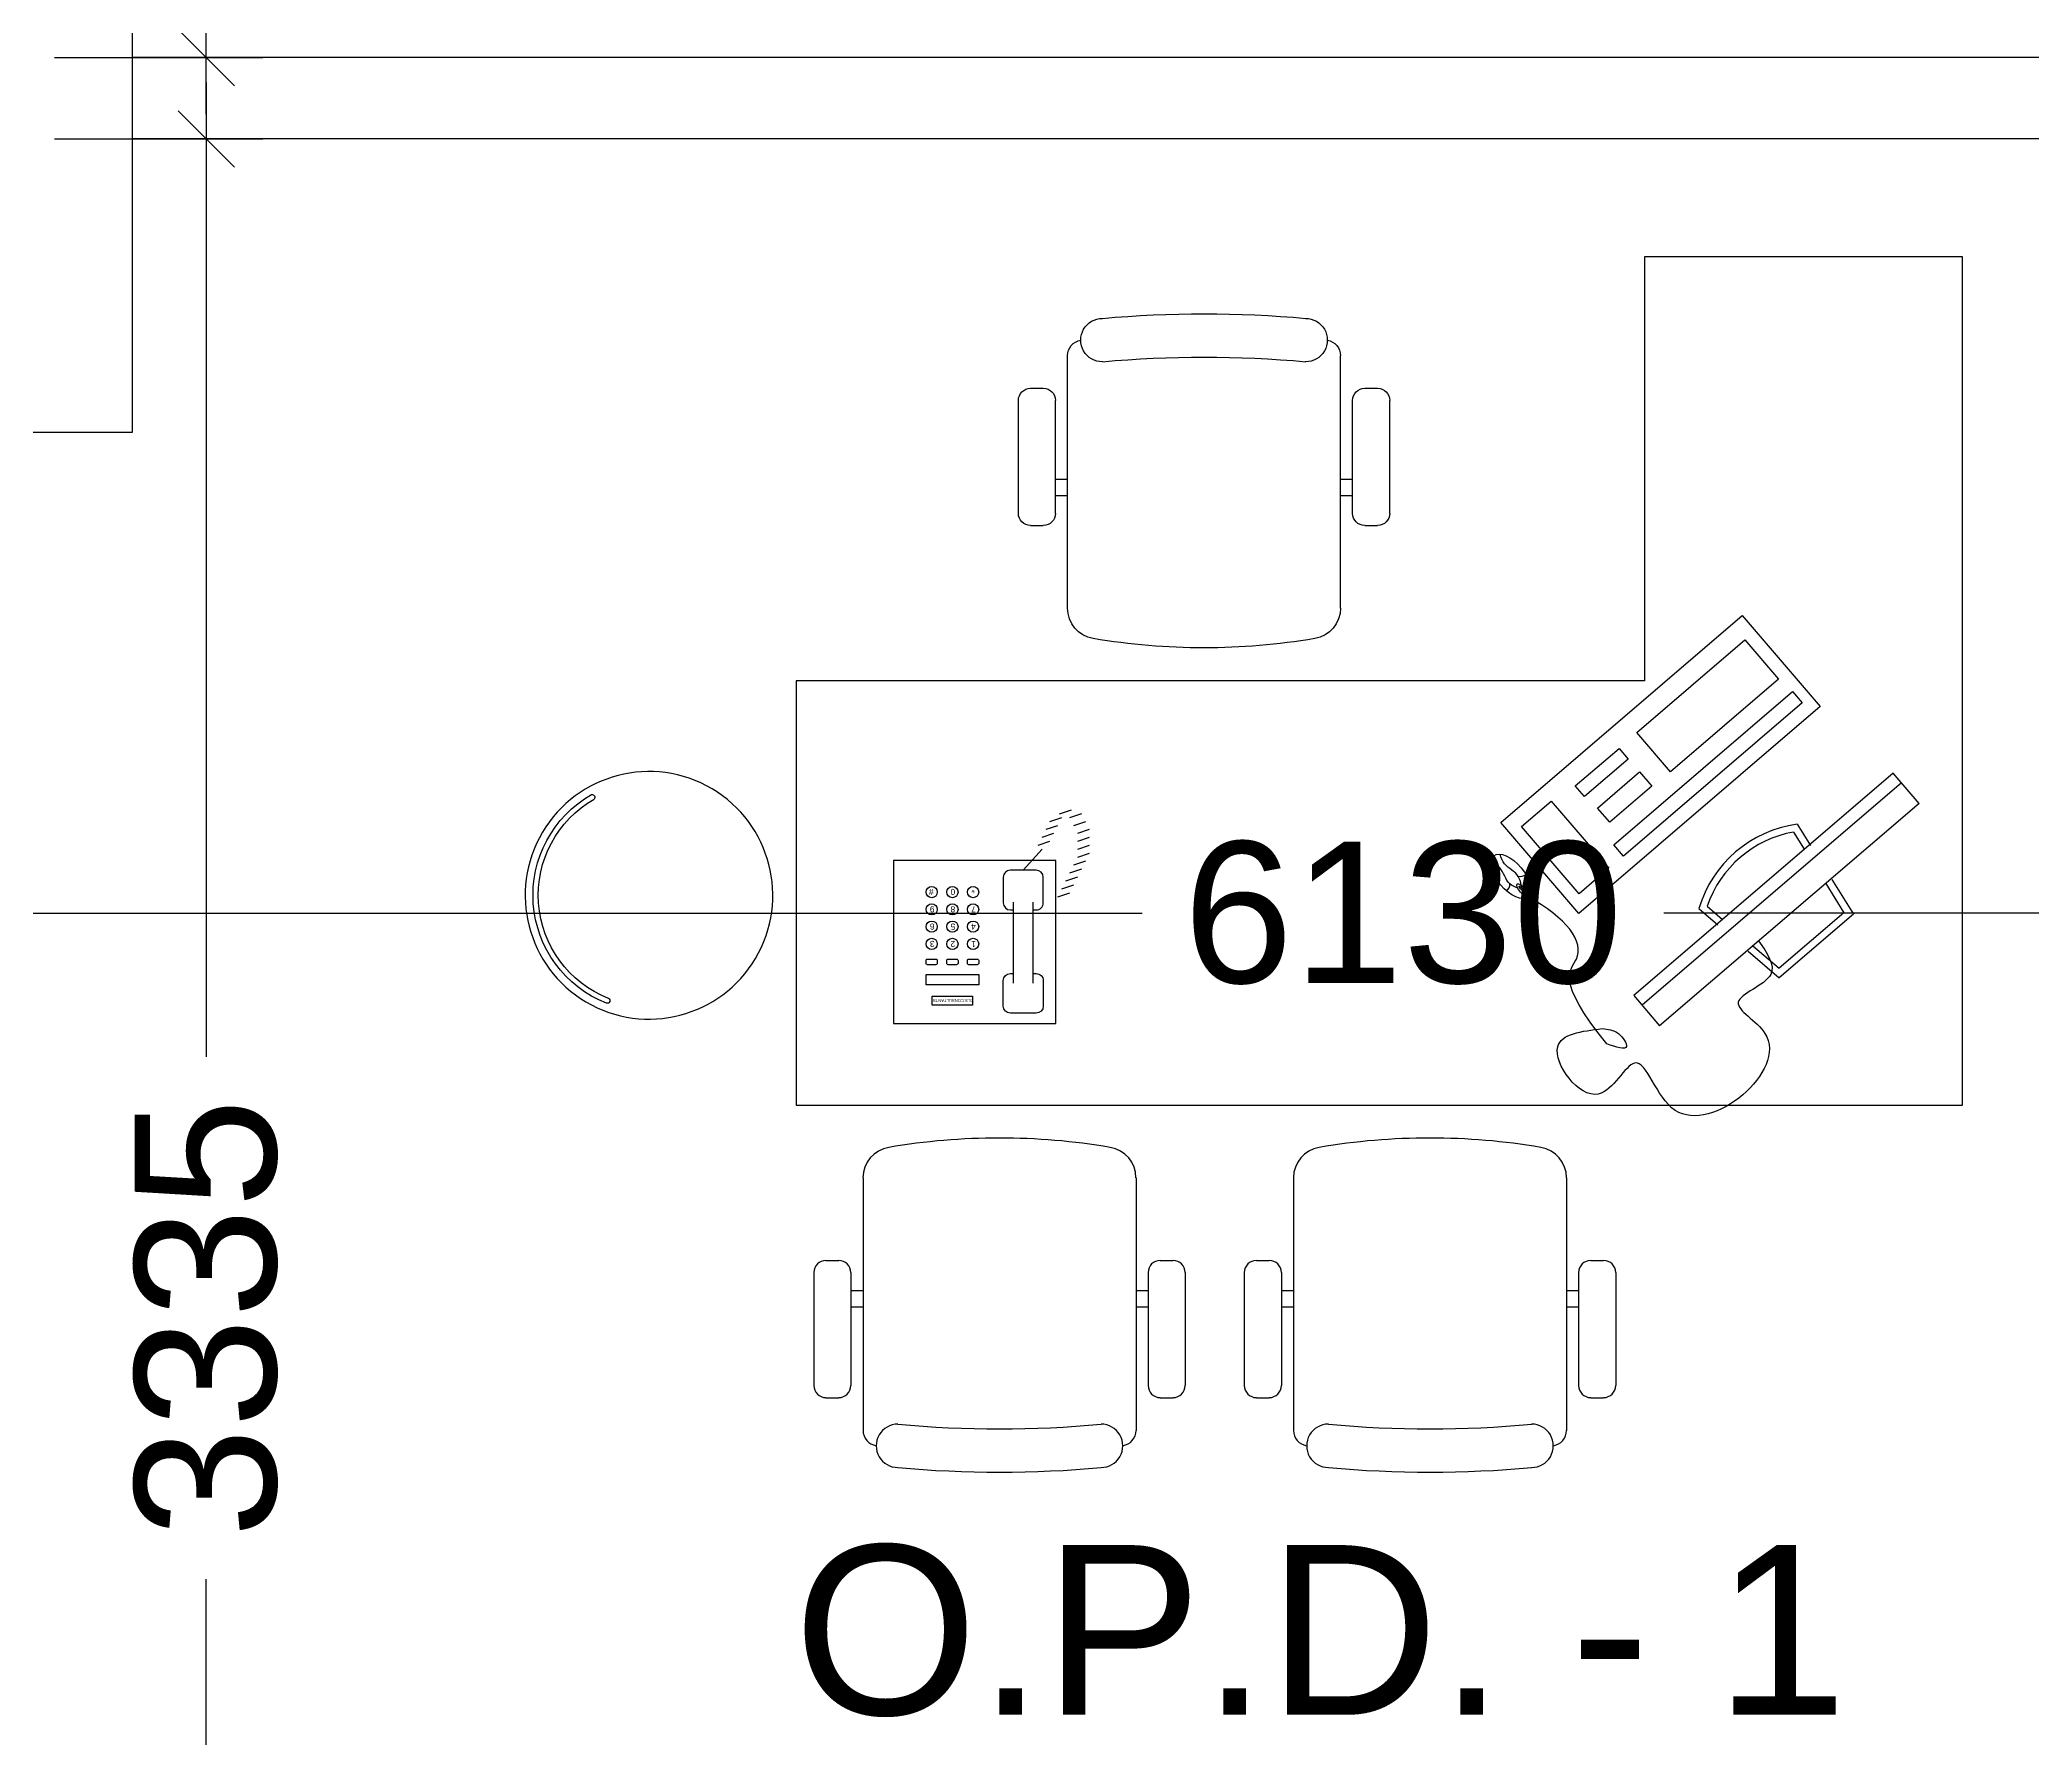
# Model space of a CAD drawing. Extents: x 6345096 to 6738923, y -6490958 to -6305885.
# Drawn here: x 6641668 to 6644486, y -6387867 to -6385465 of the extents above; entities that cross this region are included whole.
import ezdxf
from ezdxf.enums import TextEntityAlignment as Align

# ---------------------------------------------------------------- set-up
doc = ezdxf.new("R2010")
doc.units = 0
doc.header["$LTSCALE"] = 600
doc.header["$MEASUREMENT"] = 0
doc.header["$PDMODE"] = 35
doc.layers.get('0').update_dxf_attribs({"linetype": 'CONTINUOUS'})
doc.layers.get('Defpoints').update_dxf_attribs({"linetype": 'CONTINUOUS'})
for name, color, linetype in [('furniture', 33, 'CONTINUOUS'), ('LA-column', 3, 'CONTINUOUS'), ('TEXT', 6, 'CONTINUOUS'), ('Walls', 7, 'CONTINUOUS'), ('Working Dim', 5, 'CONTINUOUS')]:
    doc.layers.add(name, color=color, linetype=linetype)
doc.styles.add('ari', font='arial.ttf')
doc.styles.add('ARIAL', font='arial.ttf')
doc.dimstyles.new('int. dim', dxfattribs={"dimtxt": 200, "dimasz": 80, "dimexe": 80, "dimexo": 0, "dimgap": 70, "dimtad": 0, "dimdec": 0, "dimzin": 12, "dimdsep": 46, "dimtxsty": 'ari', "dimblk": 'OBLIQUE', "dimcen": 2, "dimdle": 80, "dimclrd": 256, "dimclre": 256, "dimclrt": 6, "dimadec": 0, "dimazin": 0, "dimtfac": 1, "dimtdec": 0, "dimtix": 1, "dimtmove": 2, "dimatfit": 3, "dimfxl": 1, "dimtolj": 1, "dimtzin": 0, "dimlwd": -1, "dimlwe": -1, "dimarcsym": 0})

# ---------------------------------------------------------------- blocks, each defined once
blk = doc.blocks.new('_Oblique')
at = {"color": 0, "linetype": 'ByBlock', "lineweight": -2}
blk.add_line((-0.5, -0.5), (0.5, 0.5), dxfattribs=at)
blk = doc.blocks.new('*D2171')
at = {"layer": 'Defpoints', "color": 0, "transparency": 16777216}
for p in [(6641689.4, -6382154.5), (6641689.4, -6385489.9), (6641903.9, -6385489.9)]:
    blk.add_point(p, dxfattribs=at)
at = {"layer": 'Working Dim', "transparency": 16777216}
for p, q in [((6641903.9, -6382074.5), (6641903.9, -6383452.9)), ((6641689.4, -6382154.5), (6641983.9, -6382154.5)), ((6641903.9, -6385569.9), (6641903.9, -6384191.5)), ((6641689.4, -6385489.9), (6641983.9, -6385489.9))]:
    blk.add_line(p, q, dxfattribs=at)
at = {"layer": 'Working Dim', "transparency": 16777216, "xscale": 80, "yscale": 80, "zscale": 80}
for p, rotation in [((6641903.9, -6382154.5), 90), ((6641903.9, -6385489.9), 270)]:
    blk.add_blockref('_Oblique', p, dxfattribs=dict(at, rotation=rotation))
at = {"layer": 'Working Dim', "color": 6, "transparency": 16777216, "insert": (6641903.9, -6383822.2), "char_height": 200, "attachment_point": 5, "rotation": 90, "style": 'ari'}
blk.add_mtext('\\A1;3335', dxfattribs=at)
blk = doc.blocks.new('A$C75CE7277')
at = {"layer": 'furniture'}
for p, q in [((164.9, 368), (173.5, 425.3)), ((173.5, 425.3), (312.5, 425.3)), ((321.1, 368), (312.5, 425.3)), ((174.9, 366.5), (182.3, 415.1)), ((182.3, 415.1), (303.8, 415.1)), ((311.1, 366.5), (303.8, 415.1)), ((0, 366.5), (486, 366.5)), ((0, 328), (486, 328)), ((151, 276.3), (156.3, 311.3)), ((162, 281.4), (166.3, 309.8)), ((324, 281.4), (319.7, 309.8)), ((335, 276.3), (329.7, 311.3))]:
    blk.add_line(p, q, dxfattribs=at)
blk.add_lwpolyline([(0, 366.5), (0, 309.8), (486, 309.8), (486, 366.5)], dxfattribs=at)
for points in [[(16.8, 170.4), (469.2, 170.4), (469.2, 0), (16.8, 0)], [(33.1, 150.1), (368, 150.1), (368, 128.6), (33.1, 128.6)], [(395.2, 149.3), (450.8, 149.3), (450.8, 23.5), (395.2, 23.5)], [(36.9, 102.3), (239, 102.3), (239, 28.6), (36.9, 28.6)], [(272.6, 100.6), (351.4, 100.6), (351.4, 73.9), (272.6, 73.9)], [(273, 49.4), (355.1, 49.4), (355.1, 29.5), (273, 29.5)]]:
    blk.add_lwpolyline(points, close=True, dxfattribs=at)
for centre, radius, start, end in [((243, 418.7), 169.5, 237.1302, 302.8698), ((243, 418.7), 159.4, 239.4611, 300.5389), ((489.9, 66.1), 13.2, 37.5347, 89.1748), ((526.4, 66.1), 13.3, 89.2599, 139.5773)]:
    blk.add_arc(centre, radius, start, end, dxfattribs=at)
for centre, major_axis, ratio in [((508.2, 67.5), (-0.5, -38), 0.504094), ((508.6, 93.5), (-0.2, -12), 0.321688), ((508.4, 89.7), (-0.03, -4.1), 0.266102)]:
    blk.add_ellipse(centre, major_axis=major_axis, ratio=ratio, dxfattribs=at)
for points in [[(300.6, 366.5), (318.7, 414), (379.3, 414), (379.3, 472.2), (547.5, 472.2), (547.5, 383.5), (615.5, 383.5), (615.5, 294.8), (550.5, 316.5)], [(550.5, 316.5), (537.8, 336.7), (541, 358.3), (559.8, 337.1)], [(505.3, 86.6), (500.3, 74.4), (503.5, 48.2), (499.4, 33.4)], [(511.6, 86.5), (516.3, 74.7), (512.3, 48.1), (516.1, 33.2)]]:
    blk.add_spline(points, degree=3, dxfattribs=at)
blk.add_open_spline([(559.8, 337.1), (556.6, 218.6), (490.6, 234.2), (486.6, 163.4), (508.7, 105.5)], degree=3, knots=[0, 0, 0, 0, 1.558339, 3.964451, 3.964451, 3.964451, 3.964451], dxfattribs=at)
blk = doc.blocks.new('A$C5D0630F4')
at = {"layer": 'furniture', "color": 8}
for p, q in [((-1013.8, 1607.6), (-1013.8, 1589.5)), ((-836.8, 1624.8), (-996.6, 1624.8)), ((-819.6, 1607.6), (-819.6, 1589.5)), ((-702.9, 1555.2), (-1060, 1555.2)), ((-836.8, 1572.3), (-996.6, 1572.3)), ((-885.4, 1572.3), (-885.4, 1555.2)), ((-862.1, 1572.3), (-862.1, 1555.2)), ((-484.4, 1512.3), (-484.4, 1282.3)), ((-254.1, 1512.3), (-484.4, 1512.3)), ((-254.1, 1282.3), (-254.1, 1512.3)), ((-427.3, 1342.6), (-313, 1342.6)), ((-267.8, 1328.5), (-237.9, 1302)), ((236.9, 1335.5), (396.7, 1335.5)), ((-427.3, 1314.5), (-313, 1314.5)), ((-232.3, 1307.6), (-226.7, 1290.8)), ((-221.1, 1302), (-215.5, 1285.2)), ((-209.9, 1296.4), (-204.3, 1279.6)), ((219.7, 1318.3), (219.7, 1300.2)), ((413.9, 1318.3), (413.9, 1300.2)), ((-484.4, 1282.3), (-254.1, 1282.3)), ((-305.2, 1279.6), (-299.6, 1262.7)), ((-294, 1274), (-288.4, 1257.1)), ((-282.8, 1268.3), (-277.1, 1251.5)), ((-198.7, 1290.8), (-193.1, 1274)), ((-188.1, 1277.2), (-182.5, 1260.4)), ((236.9, 1283), (396.7, 1283)), ((262.2, 1283), (262.2, 1265.9)), ((285.5, 1283), (285.5, 1265.9)), ((-271.5, 1262.7), (-265.9, 1245.9)), ((-260.3, 1257.1), (-254.7, 1240.3)), ((-249.1, 1251.5), (-243.5, 1234.7)), ((-237.9, 1251.5), (-232.3, 1234.7)), ((-226.7, 1251.5), (-221.1, 1234.7)), ((-215.5, 1251.5), (-209.9, 1234.7)), ((-204.3, 1257.1), (-198.7, 1240.3)), ((-193.1, 1262.7), (-187.5, 1245.9)), ((103, 1265.9), (460.1, 1265.9)), ((-702.9, 1169.1), (-1060, 1169.1)), ((-885.4, 1169.1), (-885.4, 1152)), ((-862.1, 1169.1), (-862.1, 1152)), ((-1013.8, 1134.9), (-1013.8, 1116.7)), ((-836.8, 1152), (-996.6, 1152)), ((-819.6, 1134.9), (-819.6, 1116.7)), ((-836.8, 1099.5), (-996.6, 1099.5)), ((-836.8, 1015.9), (-996.6, 1015.9)), ((-1013.8, 998.8), (-1013.8, 980.6)), ((-819.6, 998.8), (-819.6, 980.6)), ((-836.8, 963.4), (-996.6, 963.4)), ((-885.4, 963.4), (-885.4, 946.3)), ((-862.1, 963.4), (-862.1, 946.3)), ((-702.9, 946.3), (-1060, 946.3)), ((103, 879.8), (460.1, 879.8)), ((262.2, 879.8), (262.2, 862.7)), ((285.5, 879.8), (285.5, 862.7)), ((219.7, 845.6), (219.7, 827.4)), ((236.9, 862.7), (396.7, 862.7)), ((413.9, 845.6), (413.9, 827.4)), ((236.9, 810.2), (396.7, 810.2)), ((-702.9, 560.2), (-1060, 560.2)), ((-836.8, 543.2), (-996.6, 543.2)), ((-885.4, 560.2), (-885.4, 543.2)), ((-862.1, 560.2), (-862.1, 543.2)), ((-1013.8, 526), (-1013.8, 507.8)), ((-819.6, 526), (-819.6, 507.8)), ((-836.8, 490.7), (-996.6, 490.7))]:
    blk.add_line(p, q, dxfattribs=at)
blk.add_lwpolyline([(0, 449.8), (0, 1649.8), (-599.9, 1649.8), (-599.9, 0), (599.9, 0), (599.9, 449.8), (0, 449.8)], dxfattribs=at)
at = {"layer": 'furniture', "color": 8, "elevation": 0}
for points in [[(-430.1, 1391.6), (-430.1, 1466.1), (-415.1, 1466.1), (-415.1, 1391.6)], [(-458.8, 1400.4), (-458.8, 1457.3), (-445.7, 1457.3), (-445.7, 1400.4)]]:
    blk.add_lwpolyline(points, close=True, dxfattribs=at)
at = {"layer": 'furniture', "color": 8}
for points in [[(-401.5, 1452.1), (-401.5, 1464.1, -0.414214), (-399.5, 1466.1), (-395.5, 1466.1, -0.414214), (-393.5, 1464.1), (-393.5, 1452.1, -0.414214), (-395.5, 1450.1), (-399.5, 1450.1, -0.414214)], [(-401.5, 1422.8), (-401.5, 1434.8, -0.414214), (-399.5, 1436.8), (-395.5, 1436.8, -0.414214), (-393.5, 1434.8), (-393.5, 1422.8, -0.414214), (-395.5, 1420.8), (-399.5, 1420.8, -0.414214)], [(-401.5, 1393.6), (-401.5, 1405.6, -0.414214), (-399.5, 1407.6), (-395.5, 1407.6, -0.414214), (-393.5, 1405.6), (-393.5, 1393.6, -0.414214), (-395.5, 1391.6), (-399.5, 1391.6, -0.414214)]]:
    blk.add_lwpolyline(points, format="xyb", close=True, dxfattribs=at)
for points in [[(-413.9, 1314.5), (-413.9, 1310.3, -0.414241), (-423.9, 1300.3), (-459.9, 1300.3, -0.414186), (-469.9, 1310.3), (-469.9, 1346.8, -0.414241), (-459.9, 1356.8), (-423.9, 1356.8, -0.414186), (-413.9, 1346.8), (-413.9, 1342.5)], [(-323.9, 1314.5), (-323.9, 1310.3, 0.414241), (-313.9, 1300.3), (-277.8, 1300.3, 0.414186), (-267.8, 1310.3), (-267.8, 1346.8, 0.414241), (-277.8, 1356.8), (-313.9, 1356.8, 0.414186), (-323.9, 1346.8), (-323.9, 1342.5)]]:
    blk.add_lwpolyline(points, format="xyb", dxfattribs=at)
for centre in [(-372.1, 1458.1), (-347.6, 1458.1), (-323.1, 1458.1), (-298.6, 1458.1), (-372.1, 1428.8), (-347.6, 1428.8), (-323.1, 1428.8), (-298.6, 1428.8), (-372.1, 1399.6), (-347.6, 1399.6), (-323.1, 1399.6), (-298.6, 1399.6)]:
    blk.add_circle(centre, 8, dxfattribs=at)
at = {"layer": 'furniture', "color": 8, "extrusion": (0, 0, -1)}
for centre, major_axis, start_param, end_param in [((-303.3, 1857.9), (-154.9, 81.5), 1.871765232713639, 8.154950539893225), ((-303.3, 1857.9), (-88.8, 137.9), -0.622969, 1.625443), ((-303.3, 1857.9), (48.2, 149), -1.507903, 0.740509), ((-452.3, 1916.9), (3.35, 1.56), 0.857963, 3.90553), ((-164.8, 1938.7), (2.9, 2.9), 0.714732, 2.963144), ((236.9, 1318.3), (12.1, 12.1), 3.926991, 5.497787), ((396.7, 1318.3), (-12.1, 12.1), 0.785398, 2.356194), ((236.9, 1300.2), (-12.1, 12.1), 3.926991, 5.497787), ((396.7, 1300.2), (12.1, 12.1), 0.785398, 2.356194), ((103, 1222.2), (-11.2, 42.3), -1.143999, 0.258671), ((482, 1216.6), (-21.7, 21.7), 5.497787, 8.63938), ((460.1, 1244), (-15.5, 15.5), 0.785398, 2.207354), ((982.6, 1072.9), (-8.6, 935.9), 4.553487, 4.889738), ((-1096.9, 1072.8), (-11.3, 1554.9), 1.485447, 1.670639), ((-1083.5, 1072.8), (-1599.3, 104.6), 2.986466, 3.166126), ((103, 923.6), (15.6, 40.9), 2.777366, 4.180037), ((482, 929.2), (-21.7, 21.7), 2.356194, 5.497787), ((460.1, 901.7), (15.5, 15.5), 0.934239, 2.356194), ((236.9, 845.6), (12.1, 12.1), 3.926991, 5.497787), ((396.7, 845.6), (-12.1, 12.1), 0.785398, 2.356194), ((236.9, 827.4), (-12.1, 12.1), 3.926991, 5.497787), ((396.7, 827.4), (12.1, 12.1), 0.785398, 2.356194)]:
    blk.add_ellipse(centre, major_axis=major_axis, ratio=1, start_param=start_param, end_param=end_param, dxfattribs=at)
at = {"layer": 'furniture', "color": 8}
for centre, major_axis, start_param, end_param in [((-996.6, 1607.6), (12.1, 12.1), 0.785398, 2.356194), ((-836.8, 1607.6), (-12.1, 12.1), 3.926991, 5.497787), ((-996.6, 1589.5), (-12.1, 12.1), 0.785398, 2.356194), ((-836.8, 1589.5), (12.1, 12.1), 3.926991, 5.497787), ((-1060, 1533.3), (15.5, 15.5), 0.785398, 2.207354), ((-702.9, 1511.5), (11.2, 42.3), -1.143999, 0.258671), ((-1081.9, 1505.9), (21.7, 21.7), 5.497787, 8.63938), ((483.6, 1362.1), (1599.3, 104.6), 2.986466, 3.166126), ((497, 1362.1), (11.3, 1554.9), 1.485447, 1.670639), ((-1582.5, 1362.2), (8.6, 935.9), 4.553487, 4.889738), ((-1081.9, 1218.5), (21.7, 21.7), 2.356194, 5.497787), ((-1060, 1191), (15.5, 15.5), 2.505035, 3.926991), ((-702.9, 1212.9), (-15.6, 40.9), 2.777366, 4.180037), ((-996.6, 1134.9), (12.1, 12.1), 0.785398, 2.356194), ((-836.8, 1134.9), (-12.1, 12.1), 3.926991, 5.497787), ((-996.6, 1116.7), (-12.1, 12.1), 0.785398, 2.356194), ((-836.8, 1116.7), (12.1, 12.1), 3.926991, 5.497787), ((-996.6, 998.8), (12.1, 12.1), 0.785398, 2.356194), ((-836.8, 998.8), (-12.1, 12.1), 3.926991, 5.497787), ((-996.6, 980.6), (-12.1, 12.1), 0.785398, 2.356194), ((-836.8, 980.6), (12.1, 12.1), 3.926991, 5.497787), ((-1060, 924.5), (15.5, 15.5), 0.785398, 2.207354), ((-702.9, 902.6), (11.2, 42.3), -1.143999, 0.258671), ((-1081.9, 897), (21.7, 21.7), 5.497787, 8.63938), ((-1582.5, 753.3), (8.6, 935.9), 4.553487, 4.889738), ((483.6, 753.2), (1599.3, 104.6), 2.986466, 3.166126), ((497, 753.2), (11.3, 1554.9), 1.485447, 1.670639), ((-1081.9, 609.6), (21.7, 21.7), 2.356194, 5.497787), ((-702.9, 604), (-15.6, 40.9), 2.777366, 4.180037), ((-1060, 582.1), (15.5, 15.5), 2.505035, 3.926991), ((-996.6, 526), (12.1, 12.1), 0.785398, 2.356194), ((-836.8, 526), (-12.1, 12.1), 3.926991, 5.497787), ((-996.6, 507.8), (-12.1, 12.1), 0.785398, 2.356194), ((-836.8, 507.8), (12.1, 12.1), 3.926991, 5.497787)]:
    blk.add_ellipse(centre, major_axis=major_axis, ratio=1, start_param=start_param, end_param=end_param, dxfattribs=at)
at = {"layer": 'furniture', "color": 8, "extrusion": (0, 0, -1), "xscale": -0.9944751381987783, "yscale": 0.9944751379080117, "zscale": -0.9944751381987783, "rotation": 229.3852815551396}
blk.add_blockref('A$C75CE7277', (-103.5, 298.9), dxfattribs=at)
at = {"layer": 'furniture', "color": 8, "style": 'ARIAL'}
for s, height, p in [('S.S.CONSULTANTS', 4.234, (-450, 1401.2, 0)), ('3', 8.57, (-367.7, 1454, 0)), ('6', 8.57, (-343.2, 1454, 0)), ('9', 8.57, (-318.7, 1454, 0)), ('#', 8.57, (-294.2, 1455.5, 0)), ('2', 8.57, (-367.7, 1424.8, 0)), ('5', 8.57, (-343.2, 1424.8, 0)), ('8', 8.57, (-318.7, 1424.8, 0)), ('0', 8.57, (-294.2, 1424.8, 0)), ('1', 8.57, (-367.7, 1395.6, 0)), ('4', 8.57, (-343.2, 1395.6, 0)), ('7', 8.57, (-318.7, 1395.6, 0)), ('*', 8.57, (-291.7, 1397.1, 0))]:
    blk.add_text(s, height=height, rotation=90, dxfattribs=at).set_placement(p)
blk = doc.blocks.new('*D2174')
at = {"layer": 'Defpoints', "color": 0, "transparency": 16777216}
for p in [(6640531.6, -6386420.6), (6646661.2, -6386420.6), (6646661.2, -6386700)]:
    blk.add_point(p, dxfattribs=at)
at = {"layer": 'Working Dim', "transparency": 16777216}
for p, q in [((6640531.6, -6386420.6), (6640531.6, -6386780)), ((6646661.2, -6386420.6), (6646661.2, -6386780)), ((6640451.6, -6386700), (6643227.6, -6386700)), ((6646741.2, -6386700), (6643965.3, -6386700))]:
    blk.add_line(p, q, dxfattribs=at)
at = {"layer": 'Working Dim', "transparency": 16777216, "xscale": 80, "yscale": 80, "zscale": 80, "rotation": 180}
blk.add_blockref('_Oblique', (6640531.6, -6386700), dxfattribs=at)
at = {"layer": 'Working Dim', "transparency": 16777216, "xscale": 80, "yscale": 80, "zscale": 80}
blk.add_blockref('_Oblique', (6646661.2, -6386700), dxfattribs=at)
at = {"layer": 'Working Dim', "color": 6, "transparency": 16777216, "insert": (6643596.4, -6386700), "char_height": 200, "attachment_point": 5, "style": 'ari'}
blk.add_mtext('\\A1;6130', dxfattribs=at)
blk = doc.blocks.new('*D2175')
at = {"layer": 'Defpoints', "color": 0, "transparency": 16777216}
for p in [(6641689.4, -6385604.9), (6641689.4, -6388940.2), (6641903.9, -6388940.2)]:
    blk.add_point(p, dxfattribs=at)
at = {"layer": 'Working Dim', "transparency": 16777216}
for p, q in [((6641903.9, -6385524.9), (6641903.9, -6386903.2)), ((6641689.4, -6385604.9), (6641983.9, -6385604.9)), ((6641903.9, -6389020.2), (6641903.9, -6387641.8)), ((6641689.4, -6388940.2), (6641983.9, -6388940.2))]:
    blk.add_line(p, q, dxfattribs=at)
at = {"layer": 'Working Dim', "transparency": 16777216, "xscale": 80, "yscale": 80, "zscale": 80}
for p, rotation in [((6641903.9, -6385604.9), 90), ((6641903.9, -6388940.2), 270)]:
    blk.add_blockref('_Oblique', p, dxfattribs=dict(at, rotation=rotation))
at = {"layer": 'Working Dim', "color": 6, "transparency": 16777216, "insert": (6641903.9, -6387272.5), "char_height": 200, "attachment_point": 5, "rotation": 90, "style": 'ari'}
blk.add_mtext('\\A1;3335', dxfattribs=at)

msp = doc.modelspace()

# ---------------------------------------------------------------- linework, layer by layer
at = {"layer": 'LA-column', "color": 2, "elevation": 3.421}
msp.add_lwpolyline([(6641799.354, -6386019.668), (6641799.354, -6385269.668), (6641049.354, -6385269.668), (6641049.354, -6386019.668)], close=True, dxfattribs=at)
at = {"layer": 'Walls'}
for p, q in [((6646290.295, -6385489.852), (6641799.354, -6385489.852)), ((6646290.295, -6385604.852), (6641799.354, -6385604.852))]:
    msp.add_line(p, q, dxfattribs=at)

# ---------------------------------------------------------------- block references
at = {"layer": 'furniture', "rotation": 90}
msp.add_blockref('A$C5D0630F4', (6644387.91, -6386371.389), dxfattribs=at)

# ---------------------------------------------------------------- texts
at = {"layer": 'TEXT', "color": 7, "style": 'ARIAL'}
msp.add_text('O.P.D. - 1', height=240, dxfattribs=at).set_placement((6643479.455, -6387833.673, 1.377), align=Align.CENTER)

# ---------------------------------------------------------------- dimensions: what is measured, and where the dimension line sits
at = {"layer": 'Working Dim', "color": 6}
for base, p1, p2, angle, picture, middle in [((6641903.854, -6385489.852), (6641689.422, -6382154.522), (6641689.422, -6385489.852), 90, '*D2171', (6641903.854, -6383822.187)), ((6641903.854, -6388940.182), (6641689.422, -6385604.852), (6641689.422, -6388940.182), 90, '*D2175', (6641903.854, -6387272.517)), ((6646661.238, -6386700.012), (6640531.629, -6386420.635), (6646661.238, -6386420.635), 180, '*D2174', (6643596.433, -6386700.012))]:
    dim = msp.add_linear_dim(base=base, p1=p1, p2=p2, angle=angle, dimstyle='int. dim', override={"dimtxt": 200, "dimarcsym": 1}, dxfattribs=at)
    dim.commit()
    dim.dimension.update_dxf_attribs({"geometry": picture, "text_midpoint": middle})

doc.saveas('drawing.dxf')
